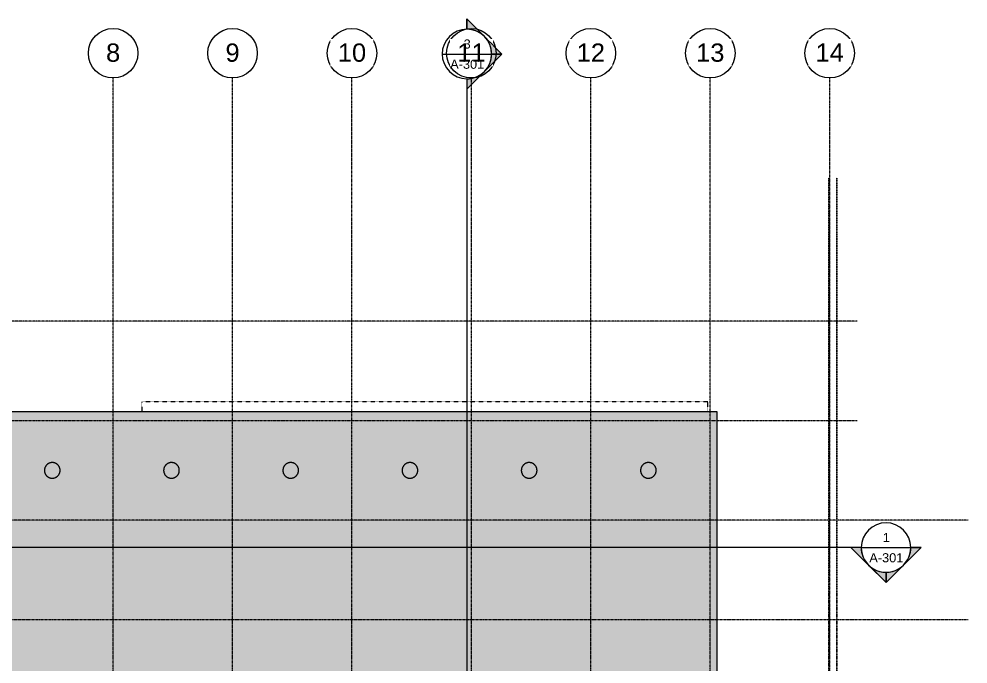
# Model space of a CAD drawing. Header units: inches. Extents: x 21826 to 32862, y -23296 to -20170.
# Drawn here: x 24305 to 26606, y -21733 to -20170 of the extents above; entities that cross this region are included whole.
import ezdxf

# ---------------------------------------------------------------- set-up
doc = ezdxf.new("R2010")
doc.units = ezdxf.units.IN
doc.header["$MEASUREMENT"] = 0
for name, pattern in [('Dash 1_16_', [0.125, 0.0625, -0.0625]), ('Grid Line 1_2_', [0.875, 0.5, -0.125, 0.125, -0.125]), ('Hidden', [0.28125, 0.1875, -0.09375])]:
    doc.linetypes.add(name, pattern=pattern)
for name, color, linetype, lineweight in [('A-FLOR-CLRS', 90, 'Dash 1_16_', 9), ('A-GENM', 13, 'Continuous', 9), ('A-PROP-SBCK', 71, 'Hidden', 25), ('A-ROOF', 132, 'Continuous', 9), ('G-ANNO-SYMB', 111, 'Continuous', 9), ('S-GRID', 1, 'Continuous', 9), ('S-GRID-IDEN', 1, 'Continuous', 9)]:
    doc.layers.add(name, color=color, linetype=linetype, lineweight=lineweight)
doc.styles.add('Arial', font='arial.ttf', dxfattribs={"height": 44.258982})
doc.styles.add('Arial_1', font='arial.ttf', dxfattribs={"height": 22.129491})

# ---------------------------------------------------------------- blocks, each defined once
blk = doc.blocks.new('turbine vent - turbine vent-625927-Roof Plan')
at = {"layer": 'A-GENM'}
for points in [[(25830.9, -21283.1), (25830.9, -21245.1), (25828.1, -21245.3), (25824.7, -21246.1), (25821.9, -21247.4), (25819.4, -21249.1), (25817.9, -21250.2), (25815.7, -21252.6), (25814.5, -21254.5), (25813.3, -21256.9), (25812.6, -21259), (25812.1, -21262), (25811.9, -21264.1), (25812.1, -21266.5), (25812.9, -21270.1), (25813.5, -21271.7), (25814.6, -21273.8), (25816.5, -21276.4), (25817.5, -21277.4), (25820, -21279.6), (25821.8, -21280.7), (25824.9, -21282.1), (25827.4, -21282.7), (25828.3, -21282.8)], [(25830.9, -21283.1), (25834.4, -21282.7), (25837.8, -21281.7), (25839.9, -21280.7), (25842, -21279.4), (25844.9, -21276.8), (25846, -21275.6), (25847.5, -21273.2), (25848.5, -21271.1), (25849.2, -21269.1), (25849.7, -21267), (25849.9, -21264.1), (25849.7, -21261.6), (25849, -21258.5), (25847.9, -21255.8), (25847.2, -21254.4), (25845.5, -21252), (25843.2, -21249.7), (25842, -21248.7), (25839.7, -21247.3), (25836.6, -21246), (25833.5, -21245.3), (25830.9, -21245.1), (25830.9, -21282.9)]]:
    blk.add_hatch(color=256, dxfattribs=at).paths.add_polyline_path(points, flags=0)
at = {"layer": 'A-GENM', "flags": 128}
for points in [[(25830.9, -21245.1), (25830.1, -21245.1), (25829.4, -21245.1), (25828.6, -21245.2), (25827.9, -21245.3), (25827.1, -21245.5), (25826.4, -21245.6), (25825.6, -21245.8), (25824.9, -21246), (25824.2, -21246.3), (25823.5, -21246.6), (25822.8, -21246.9), (25822.1, -21247.2), (25821.5, -21247.6), (25820.8, -21248), (25820.2, -21248.4), (25819.5, -21248.8), (25818.9, -21249.3), (25818.4, -21249.8), (25817.8, -21250.3), (25817.3, -21250.8), (25816.7, -21251.4), (25816.3, -21252), (25815.8, -21252.6), (25815.3, -21253.2), (25814.9, -21253.8), (25814.5, -21254.5), (25814.1, -21255.1), (25813.8, -21255.8), (25813.5, -21256.5), (25813.2, -21257.2), (25812.9, -21257.9), (25812.7, -21258.6), (25812.5, -21259.4), (25812.3, -21260.1), (25812.2, -21260.8), (25812.1, -21261.6), (25812, -21262.4), (25811.9, -21263.1), (25811.9, -21263.9), (25811.9, -21264.6), (25811.9, -21265.4), (25812, -21266.1), (25812.1, -21266.9), (25812.2, -21267.7), (25812.4, -21268.4), (25812.6, -21269.1), (25812.8, -21269.9), (25813, -21270.6), (25813.3, -21271.3), (25813.6, -21272), (25813.9, -21272.7), (25814.3, -21273.3), (25814.7, -21274), (25815.1, -21274.6), (25815.5, -21275.3), (25816, -21275.9), (25816.5, -21276.5), (25817, -21277), (25817.5, -21277.6), (25818.1, -21278.1), (25818.6, -21278.6), (25819.2, -21279.1), (25819.8, -21279.5), (25820.5, -21280), (25821.1, -21280.4), (25821.8, -21280.7), (25822.4, -21281.1), (25823.1, -21281.4), (25823.8, -21281.7), (25824.5, -21282), (25825.3, -21282.2), (25826, -21282.4), (25826.7, -21282.6), (25827.5, -21282.8), (25828.2, -21282.9), (25829, -21283), (25829.7, -21283), (25830.5, -21283.1), (25830.9, -21283.1)], [(25830.9, -21283.1), (25831.6, -21283.1), (25832.4, -21283), (25833.2, -21282.9), (25833.9, -21282.8), (25834.7, -21282.7), (25835.4, -21282.5), (25836.1, -21282.3), (25836.9, -21282.1), (25837.6, -21281.9), (25838.3, -21281.6), (25839, -21281.3), (25839.7, -21280.9), (25840.3, -21280.6), (25841, -21280.2), (25841.6, -21279.8), (25842.2, -21279.3), (25842.8, -21278.9), (25843.4, -21278.4), (25844, -21277.9), (25844.5, -21277.3), (25845, -21276.8), (25845.5, -21276.2), (25846, -21275.6), (25846.5, -21275), (25846.9, -21274.3), (25847.3, -21273.7), (25847.6, -21273), (25848, -21272.4), (25848.3, -21271.7), (25848.6, -21271), (25848.9, -21270.3), (25849.1, -21269.5), (25849.3, -21268.8), (25849.5, -21268.1), (25849.6, -21267.3), (25849.7, -21266.6), (25849.8, -21265.8), (25849.9, -21265), (25849.9, -21264.3), (25849.9, -21263.5), (25849.8, -21262.8), (25849.8, -21262), (25849.7, -21261.2), (25849.6, -21260.5), (25849.4, -21259.8), (25849.2, -21259), (25849, -21258.3), (25848.7, -21257.6), (25848.5, -21256.9), (25848.2, -21256.2), (25847.8, -21255.5), (25847.5, -21254.8), (25847.1, -21254.2), (25846.7, -21253.5), (25846.2, -21252.9), (25845.8, -21252.3), (25845.3, -21251.7), (25844.8, -21251.1), (25844.3, -21250.6), (25843.7, -21250.1), (25843.1, -21249.6), (25842.6, -21249.1), (25841.9, -21248.6), (25841.3, -21248.2), (25840.7, -21247.8), (25840, -21247.4), (25839.3, -21247.1), (25838.7, -21246.7), (25838, -21246.4), (25837.3, -21246.2), (25836.5, -21245.9), (25835.8, -21245.7), (25835.1, -21245.5), (25834.3, -21245.4), (25833.6, -21245.3), (25832.8, -21245.2), (25832.1, -21245.1), (25831.3, -21245.1), (25830.9, -21245.1)]]:
    blk.add_lwpolyline(points, dxfattribs=at)
blk = doc.blocks.new('Grid - Grid Head - Circle-14747-Roof Plan')
at = {"layer": 'S-GRID-IDEN'}
blk.add_circle((0, 0), 0.25, dxfattribs=at)
blk = doc.blocks.new('Section - Section Head - Filled-1526-Roof Plan')
at = {"layer": 'G-ANNO-SYMB'}
h = blk.add_hatch(color=256, dxfattribs=at)
edge = h.paths.add_edge_path(flags=0)
edge.add_line((-0.4268, 0.1768), (-0.25, 0.3536))
edge.add_line((-0.25, 0.3536), (-0.25, 0.25))
edge.add_arc((-0.25, 0), 0.25, 90, 135)
h = blk.add_hatch(color=256, dxfattribs=at)
edge = h.paths.add_edge_path(flags=0)
edge.add_arc((-0.25, 0), 0.25, 45, 90)
edge.add_line((-0.25, 0.25), (-0.25, 0.3536))
edge.add_line((-0.25, 0.3536), (-0.0732, 0.1768))
h = blk.add_hatch(color=256, dxfattribs=at)
edge = h.paths.add_edge_path(flags=0)
edge.add_arc((-0.25, 0), 0.2503, 137.9216, 180)
edge.add_line((-0.5003, 0), (-0.6036, 0))
edge.add_line((-0.6036, 0), (-0.4358, 0.1678))
h = blk.add_hatch(color=256, dxfattribs=at)
edge = h.paths.add_edge_path(flags=0)
edge.add_line((-0.0642, 0.1678), (0.1036, 0))
edge.add_line((0.1036, 0), (0.0003, 0))
edge.add_arc((-0.25, 0), 0.2503, 0, 42.0784)
for p, q in [((-0.25, 0.3536), (-0.6036, 0)), ((-0.25, 0.3536), (-0.4268, 0.1768)), ((-0.25, 0.3536), (0.1036, 0)), ((-0.25, 0.25), (-0.25, 0.3536)), ((-0.0732, 0.1768), (-0.25, 0.3536)), ((-0.25, 0.3536), (-0.25, 0.25)), ((-0.4358, 0.1678), (-0.6036, 0)), ((0.1036, 0), (-0.0642, 0.1678)), ((-0.6036, 0), (-0.5003, 0)), ((0.0003, 0), (0.1036, 0)), ((-0.5, 0), (-0.6036, 0)), ((0, 0), (0.1036, 0))]:
    blk.add_line(p, q, dxfattribs=at)
for radius, start, end in [(0.25, 360, 180), (0.25, 90, 135), (0.25, 45, 90), (0.2503, 137.9216, 180), (0.2503, 0, 42.0784), (0.25, 180, 360)]:
    blk.add_arc((-0.25, 0), radius, start, end, dxfattribs=at)

msp = doc.modelspace()

# ---------------------------------------------------------------- hatches: boundary and pattern name
at = {"layer": 'A-ROOF'}
h = msp.add_hatch(color=256, dxfattribs=at)
h.paths.add_polyline_path([(22780, -22422.1), (25997.3, -22422.1), (25997.3, -21122.3), (22780, -21122.3), (22780, -22414.3)], flags=0)
h.paths.add_polyline_path([(23229.9, -21283.1), (23226.4, -21282.7), (23223.9, -21282.1), (23220.2, -21280.4), (23218.7, -21279.4), (23215.5, -21276.4), (23214.5, -21275.1), (23213.4, -21273.5), (23212.3, -21271.2), (23211.6, -21269.2), (23211.1, -21266.5), (23210.9, -21264.1), (23211.2, -21260.7), (23211.8, -21258.4), (23212.6, -21256.3), (23213.9, -21253.8), (23215, -21252.3), (23216.9, -21250.2), (23220.2, -21247.8), (23221.3, -21247.1), (23224.4, -21245.9), (23227.3, -21245.3), (23229.9, -21245.1), (23232.7, -21245.3), (23235.9, -21246.1), (23239.8, -21247.9), (23241.7, -21249.2), (23243.3, -21250.7), (23245.2, -21252.9), (23246.5, -21254.9), (23247.6, -21257.3), (23248.2, -21259), (23248.8, -21262), (23248.9, -21264.1), (23248.7, -21267), (23247.8, -21270.1), (23247.2, -21271.9), (23245.8, -21274.3), (23244.4, -21276.2), (23243.9, -21276.9), (23240.6, -21279.7), (23238.5, -21281), (23235.6, -21282.1), (23233.4, -21282.7), (23230.6, -21283)], flags=0)
h.paths.add_polyline_path([(25541.9, -21283.1), (25538.4, -21282.7), (25535.9, -21282.1), (25532.2, -21280.4), (25530.7, -21279.4), (25527.5, -21276.4), (25526.5, -21275.1), (25525.4, -21273.5), (25524.3, -21271.2), (25523.6, -21269.2), (25523, -21266.1), (25522.9, -21264.1), (25523.2, -21260.7), (25523.8, -21258.3), (25524.8, -21255.8), (25525.9, -21253.8), (25527, -21252.3), (25528.9, -21250.2), (25532.2, -21247.8), (25533.3, -21247.1), (25536.4, -21245.9), (25539.3, -21245.3), (25541.9, -21245.1), (25544.7, -21245.3), (25547.9, -21246.1), (25551.8, -21247.9), (25553.7, -21249.2), (25555.3, -21250.7), (25557, -21252.6), (25558.5, -21254.9), (25559.5, -21257.1), (25560.2, -21259), (25560.8, -21262), (25560.9, -21264.1), (25560.7, -21267), (25559.8, -21270.1), (25559.2, -21271.9), (25557.8, -21274.3), (25556.4, -21276.2), (25555.9, -21276.9), (25552.6, -21279.7), (25550.5, -21281), (25547.6, -21282.1), (25545.4, -21282.7), (25542.6, -21283)], flags=0)
h.paths.add_polyline_path([(24096.9, -21283.1), (24093.4, -21282.7), (24090.9, -21282.1), (24087.2, -21280.4), (24085.7, -21279.4), (24082.5, -21276.4), (24081.5, -21275.1), (24080.4, -21273.5), (24079.3, -21271.2), (24078.6, -21269.2), (24078.1, -21266.5), (24077.9, -21264.1), (24078.2, -21260.7), (24078.8, -21258.4), (24079.6, -21256.3), (24080.9, -21253.8), (24082, -21252.3), (24083.9, -21250.2), (24087.2, -21247.8), (24088.3, -21247.1), (24091.4, -21245.9), (24094.3, -21245.3), (24096.9, -21245.1), (24099.7, -21245.3), (24102.9, -21246.1), (24106.8, -21247.9), (24108.7, -21249.2), (24110.3, -21250.7), (24112.2, -21252.9), (24113.5, -21254.9), (24114.6, -21257.3), (24115.2, -21259), (24115.8, -21262), (24115.9, -21264.1), (24115.7, -21267), (24114.8, -21270.1), (24114.2, -21271.9), (24112.8, -21274.3), (24111.4, -21276.2), (24110.9, -21276.9), (24107.9, -21279.5), (24105.5, -21281), (24102.6, -21282.1), (24100.3, -21282.7), (24097.6, -21283)], flags=0)
h.paths.add_polyline_path([(23518.9, -21283.1), (23515.4, -21282.7), (23512.8, -21282), (23509.2, -21280.4), (23507.7, -21279.4), (23504.5, -21276.4), (23503.5, -21275.1), (23502.3, -21273.3), (23501.3, -21271.2), (23500.6, -21269.2), (23500, -21266.1), (23499.9, -21264.1), (23500.2, -21260.7), (23500.8, -21258.3), (23501.8, -21255.8), (23502.9, -21253.8), (23504, -21252.3), (23505.9, -21250.2), (23509.2, -21247.8), (23510.3, -21247.1), (23513.4, -21245.9), (23516.3, -21245.3), (23518.9, -21245.1), (23521.7, -21245.3), (23524.9, -21246.1), (23528.8, -21247.9), (23530.7, -21249.2), (23532.3, -21250.7), (23534, -21252.6), (23535.5, -21254.9), (23536.5, -21257.1), (23537.2, -21259), (23537.8, -21262), (23537.9, -21264.1), (23537.7, -21267), (23536.8, -21270.1), (23536.2, -21271.9), (23534.8, -21274.3), (23533.4, -21276.2), (23532.9, -21276.9), (23529.6, -21279.7), (23527.5, -21281), (23524.6, -21282.1), (23522.4, -21282.7), (23519.6, -21283)], flags=0)
h.paths.add_polyline_path([(23807.9, -21283.1), (23804.4, -21282.7), (23801.9, -21282.1), (23798.2, -21280.4), (23796.7, -21279.4), (23793.5, -21276.4), (23792.5, -21275.1), (23791.3, -21273.3), (23790.3, -21271.2), (23789.6, -21269.2), (23789.1, -21266.5), (23788.9, -21264.1), (23789.3, -21260.5), (23789.8, -21258.3), (23790.8, -21255.8), (23791.9, -21253.8), (23793, -21252.3), (23794.9, -21250.2), (23798.2, -21247.8), (23799.3, -21247.1), (23802.4, -21245.9), (23805.3, -21245.3), (23807.9, -21245.1), (23810.7, -21245.3), (23813.9, -21246.1), (23817.8, -21247.9), (23819.7, -21249.2), (23821.3, -21250.7), (23823.2, -21252.9), (23824.5, -21254.9), (23825.5, -21257.1), (23826.2, -21259), (23826.8, -21262), (23826.9, -21264.1), (23826.7, -21267), (23825.8, -21270.1), (23825.2, -21271.9), (23823.8, -21274.3), (23822.4, -21276.2), (23821.9, -21276.9), (23818.6, -21279.7), (23816.5, -21281), (23813.6, -21282.1), (23811.4, -21282.7), (23808.6, -21283)], flags=0)
h.paths.add_polyline_path([(24385.9, -21283.1), (24382.4, -21282.7), (24379.9, -21282.1), (24376.2, -21280.4), (24374.7, -21279.4), (24371.5, -21276.4), (24370.5, -21275.1), (24369.4, -21273.5), (24368.3, -21271.2), (24367.6, -21269.2), (24367.1, -21266.5), (24366.9, -21264.1), (24367.2, -21260.7), (24367.8, -21258.3), (24368.8, -21255.8), (24369.9, -21253.8), (24371, -21252.3), (24372.9, -21250.2), (24376.2, -21247.8), (24377.3, -21247.1), (24380.4, -21245.9), (24383.3, -21245.3), (24385.9, -21245.1), (24388.7, -21245.3), (24391.9, -21246.1), (24395.8, -21247.9), (24397.7, -21249.2), (24399.3, -21250.7), (24401, -21252.6), (24402.5, -21254.9), (24403.6, -21257.3), (24404.2, -21259), (24404.8, -21262), (24404.9, -21264.1), (24404.7, -21267), (24403.8, -21270.1), (24403.2, -21271.9), (24401.8, -21274.3), (24400.4, -21276.2), (24399.9, -21276.9), (24396.6, -21279.7), (24394.1, -21281.2), (24391.6, -21282.1), (24389.4, -21282.7), (24386.6, -21283)], flags=0)
h.paths.add_polyline_path([(24963.9, -21283.1), (24960.4, -21282.7), (24957.9, -21282.1), (24954.2, -21280.4), (24952.7, -21279.4), (24949.5, -21276.4), (24948.5, -21275.1), (24947.3, -21273.3), (24946.3, -21271.2), (24945.6, -21269.2), (24945.1, -21266.5), (24944.9, -21264.1), (24945.2, -21260.7), (24945.8, -21258.4), (24946.6, -21256.3), (24947.9, -21253.8), (24949, -21252.3), (24950.9, -21250.2), (24954.2, -21247.8), (24955.3, -21247.1), (24958.4, -21245.9), (24961.3, -21245.3), (24964.3, -21245.1), (24966.7, -21245.3), (24969.9, -21246.1), (24973.8, -21247.9), (24975.7, -21249.2), (24977.3, -21250.7), (24979.2, -21252.9), (24980.5, -21254.9), (24981.6, -21257.3), (24982.2, -21258.9), (24982.8, -21262), (24982.9, -21264.1), (24982.7, -21267), (24981.8, -21270.1), (24981.2, -21271.9), (24979.8, -21274.3), (24978.4, -21276.2), (24977.9, -21276.9), (24974.6, -21279.7), (24972.5, -21281), (24969.6, -21282.1), (24967.4, -21282.7), (24964.3, -21283)], flags=0)
h.paths.add_polyline_path([(25252.9, -21283.1), (25249.4, -21282.7), (25246.9, -21282.1), (25243.2, -21280.4), (25241.7, -21279.4), (25238.5, -21276.4), (25237.5, -21275.1), (25236.4, -21273.5), (25235.3, -21271.2), (25234.6, -21269.2), (25234.1, -21266.5), (25233.9, -21264.1), (25234.2, -21260.7), (25234.8, -21258.4), (25235.6, -21256.3), (25236.9, -21253.8), (25238, -21252.3), (25239.9, -21250.2), (25243.2, -21247.8), (25244.3, -21247.1), (25247.4, -21245.9), (25250.3, -21245.3), (25252.9, -21245.1), (25255.7, -21245.3), (25258.9, -21246.1), (25262.8, -21247.9), (25264.7, -21249.2), (25266.3, -21250.7), (25268.2, -21252.9), (25269.5, -21254.9), (25270.6, -21257.3), (25271.2, -21259), (25271.8, -21262), (25271.9, -21264.1), (25271.7, -21267), (25270.8, -21270.1), (25270.2, -21271.9), (25268.8, -21274.3), (25267.4, -21276.2), (25266.9, -21276.9), (25263.9, -21279.5), (25261.5, -21281), (25258.9, -21282.1), (25256.4, -21282.7), (25253.6, -21283)], flags=0)
h.paths.add_polyline_path([(24674.9, -21283.1), (24671.4, -21282.7), (24668.9, -21282.1), (24665.2, -21280.4), (24663.7, -21279.4), (24660.5, -21276.4), (24659.5, -21275.1), (24658.3, -21273.3), (24657.3, -21271.2), (24656.6, -21269.2), (24656, -21266.1), (24655.9, -21264.1), (24656.2, -21260.7), (24656.8, -21258.3), (24657.8, -21255.8), (24658.9, -21253.8), (24660, -21252.3), (24661.9, -21250.2), (24665.2, -21247.8), (24666.3, -21247.1), (24669.4, -21245.9), (24672.3, -21245.3), (24674.9, -21245.1), (24677.7, -21245.3), (24680.9, -21246.1), (24684.8, -21247.9), (24686.7, -21249.2), (24688, -21250.4), (24690, -21252.6), (24691.5, -21254.9), (24692.5, -21257.1), (24693.2, -21259), (24693.8, -21262), (24693.9, -21264.1), (24693.7, -21267), (24692.8, -21270.1), (24692.2, -21271.9), (24690.8, -21274.3), (24689.4, -21276.2), (24688.9, -21276.9), (24685.9, -21279.5), (24683.5, -21281), (24680.6, -21282.1), (24678.4, -21282.7), (24675.6, -21283)], flags=0)
h.paths.add_polyline_path([(22940.9, -21283.1), (22937.4, -21282.7), (22934.9, -21282.1), (22931.2, -21280.4), (22929.7, -21279.4), (22926.5, -21276.4), (22925.3, -21274.9), (22924.4, -21273.5), (22923.3, -21271.2), (22922.6, -21269.2), (22922.1, -21266.5), (22921.9, -21264.1), (22922.2, -21260.7), (22922.8, -21258.4), (22923.6, -21256.3), (22924.9, -21253.8), (22926, -21252.3), (22927.9, -21250.2), (22931.2, -21247.8), (22932.3, -21247.1), (22935.4, -21245.9), (22938.3, -21245.3), (22940.9, -21245.1), (22943.7, -21245.3), (22946.9, -21246.1), (22950.8, -21247.9), (22952.7, -21249.2), (22954.3, -21250.7), (22956.2, -21252.9), (22957.5, -21254.9), (22958.6, -21257.3), (22959.2, -21259), (22959.8, -21262), (22959.9, -21264.1), (22959.7, -21267), (22958.8, -21270.1), (22958.2, -21271.9), (22956.8, -21274.3), (22955.4, -21276.2), (22954.9, -21276.9), (22951.6, -21279.7), (22949.5, -21281), (22946.6, -21282.1), (22944.4, -21282.7), (22941.6, -21283)], flags=0)
h.paths.add_polyline_path([(25830.9, -21283.1), (25827.4, -21282.7), (25824.9, -21282.1), (25821.2, -21280.4), (25819.7, -21279.4), (25816.5, -21276.4), (25815.5, -21275.1), (25814.3, -21273.3), (25813.3, -21271.2), (25812.6, -21269.2), (25812, -21266.1), (25811.9, -21264.1), (25812.2, -21260.7), (25812.8, -21258.3), (25813.8, -21255.8), (25814.9, -21253.8), (25816, -21252.3), (25817.9, -21250.2), (25821.2, -21247.8), (25822.3, -21247.1), (25825.4, -21245.9), (25828.3, -21245.3), (25830.9, -21245.1), (25833.7, -21245.3), (25836.9, -21246.1), (25840.8, -21247.9), (25842.7, -21249.2), (25844.3, -21250.7), (25846, -21252.6), (25847.5, -21254.9), (25848.5, -21257.1), (25849.2, -21259), (25849.8, -21262), (25849.9, -21264.1), (25849.7, -21267), (25848.8, -21270.1), (25848.2, -21271.9), (25846.8, -21274.3), (25845.4, -21276.2), (25844.9, -21276.9), (25841.9, -21279.5), (25839.5, -21281), (25836.6, -21282.1), (25834.4, -21282.7), (25831.6, -21283)], flags=0)

# ---------------------------------------------------------------- linework, layer by layer
at = {"layer": 'A-FLOR-CLRS'}
for p, q in [((25975.4, -21098.1), (24603.4, -21098.1)), ((24603.4, -21098.1), (24603.4, -21122.3)), ((25975.4, -21122.3), (25975.4, -21098.1))]:
    msp.add_line(p, q, dxfattribs=at)
at = {"layer": 'A-PROP-SBCK'}
for p, q in [((26268.2, -20555.1), (26268.2, -22336.4)), ((26287.5, -20555.1), (26287.5, -23034.1))]:
    msp.add_line(p, q, dxfattribs=at)
at = {"layer": 'A-ROOF'}
for p, q in [((25997.3, -21122.3), (22780, -21122.3)), ((25997.3, -22422.1), (25997.3, -21122.3))]:
    msp.add_line(p, q, dxfattribs=at)
at = {"layer": 'G-ANNO-SYMB'}
for p, q in [((25390.9, -20315.1), (25390.9, -23273.9)), ((26346.9, -21451.1), (21848.3, -21451.1)), ((26346.9, -21451.1), (26466.9, -21451.1))]:
    msp.add_line(p, q, dxfattribs=at)
at = {"layer": 'S-GRID', "linetype": 'Grid Line 1_2_'}
for p, q in [((24533.4, -23275.7), (24533.4, -20313.2)), ((24822.9, -23275.7), (24822.9, -20313.2)), ((25112.4, -23275.7), (25112.4, -20313.2)), ((25401.9, -23275.7), (25401.9, -20313.2)), ((25691.4, -23275.7), (25691.4, -20313.2)), ((25980.9, -23275.7), (25980.9, -20313.2)), ((26270.4, -23275.7), (26270.4, -20313.2)), ((26336.8, -20902.6), (21966.9, -20902.6)), ((26336.8, -21143.8), (21966.9, -21143.8)), ((26605.7, -21385.1), (21966.9, -21385.1)), ((26605.7, -21626.3), (21966.9, -21626.3))]:
    msp.add_line(p, q, dxfattribs=at)

# ---------------------------------------------------------------- block references
at = {"layer": 'A-GENM'}
for p in [(-1445, 0), (-1156, 0), (-867, 0), (-578, 0), (-289, 0), (0, 0)]:
    msp.add_blockref('turbine vent - turbine vent-625927-Roof Plan', p, dxfattribs=at)
at = {"layer": 'G-ANNO-SYMB', "xscale": 239.9999999999998, "yscale": 239.9999999999998, "zscale": 239.9999999999998, "rotation": 180}
msp.add_blockref('Section - Section Head - Filled-1526-Roof Plan', (26346.9, -21451.1), dxfattribs=at)
at = {"layer": 'S-GRID-IDEN', "xscale": 239.9999999999998, "yscale": 239.9999999999998, "zscale": 239.9999999999998}
for p in [(24533.4, -20253.2), (24822.9, -20253.2), (25112.4, -20253.2), (25401.9, -20253.2), (25691.4, -20253.2), (25980.9, -20253.2), (26270.4, -20253.2)]:
    msp.add_blockref('Grid - Grid Head - Circle-14747-Roof Plan', p, dxfattribs=at)

# ---------------------------------------------------------------- texts
at = {"layer": 'G-ANNO-SYMB', "attachment_point": 2, "line_spacing_factor": 0.938532, "style": 'Arial_1'}
for s, insert, char_height, width in [('1', (26407.7, -21415.7), 22.1, 20.52), ('A-301', (26407.7, -21464.8), 22.13, 98.28)]:
    msp.add_mtext(s, dxfattribs=dict(at, insert=insert, char_height=char_height, width=width))

# ---------------------------------------------------------------- next in the draw order: texts
at = {"layer": 'S-GRID-IDEN', "attachment_point": 2, "line_spacing_factor": 0.938532, "style": 'Arial', "bg_fill": 3, "box_fill_scale": 1.25, "bg_fill_color": 0, "bg_fill_transparency": 0}
for s, insert, char_height, width in [('8', (24533.4, -20229.6), 44.3, 41.04), ('9', (24822.9, -20229.6), 44.3, 41.04), ('10', (25112.4, -20229.6), 44.26, 82.08), ('11', (25401.9, -20229.6), 44.26, 82.08), ('12', (25691.4, -20229.6), 44.26, 82.08), ('13', (25980.9, -20229.6), 44.26, 82.08), ('14', (26270.4, -20229.6), 44.26, 82.08)]:
    msp.add_mtext(s, dxfattribs=dict(at, insert=insert, char_height=char_height, width=width))

# ---------------------------------------------------------------- next in the draw order: linework, layer by layer
at = {"layer": 'G-ANNO-SYMB'}
msp.add_line((25330.9, -20255.1), (25450.9, -20255.1), dxfattribs=at)

# ---------------------------------------------------------------- next in the draw order: block references
at = {"layer": 'G-ANNO-SYMB', "xscale": 239.9999999999998, "yscale": 239.9999999999998, "zscale": 239.9999999999998, "rotation": 269.9999999999996}
msp.add_blockref('Section - Section Head - Filled-1526-Roof Plan', (25390.9, -20315.1), dxfattribs=at)

# ---------------------------------------------------------------- next in the draw order: texts
at = {"layer": 'G-ANNO-SYMB', "attachment_point": 2, "line_spacing_factor": 0.938532, "style": 'Arial_1'}
for s, insert, char_height, width in [('3', (25391.7, -20219.7), 22.1, 20.52), ('A-301', (25391.7, -20268.8), 22.13, 98.28)]:
    msp.add_mtext(s, dxfattribs=dict(at, insert=insert, char_height=char_height, width=width))

doc.saveas('drawing.dxf')
